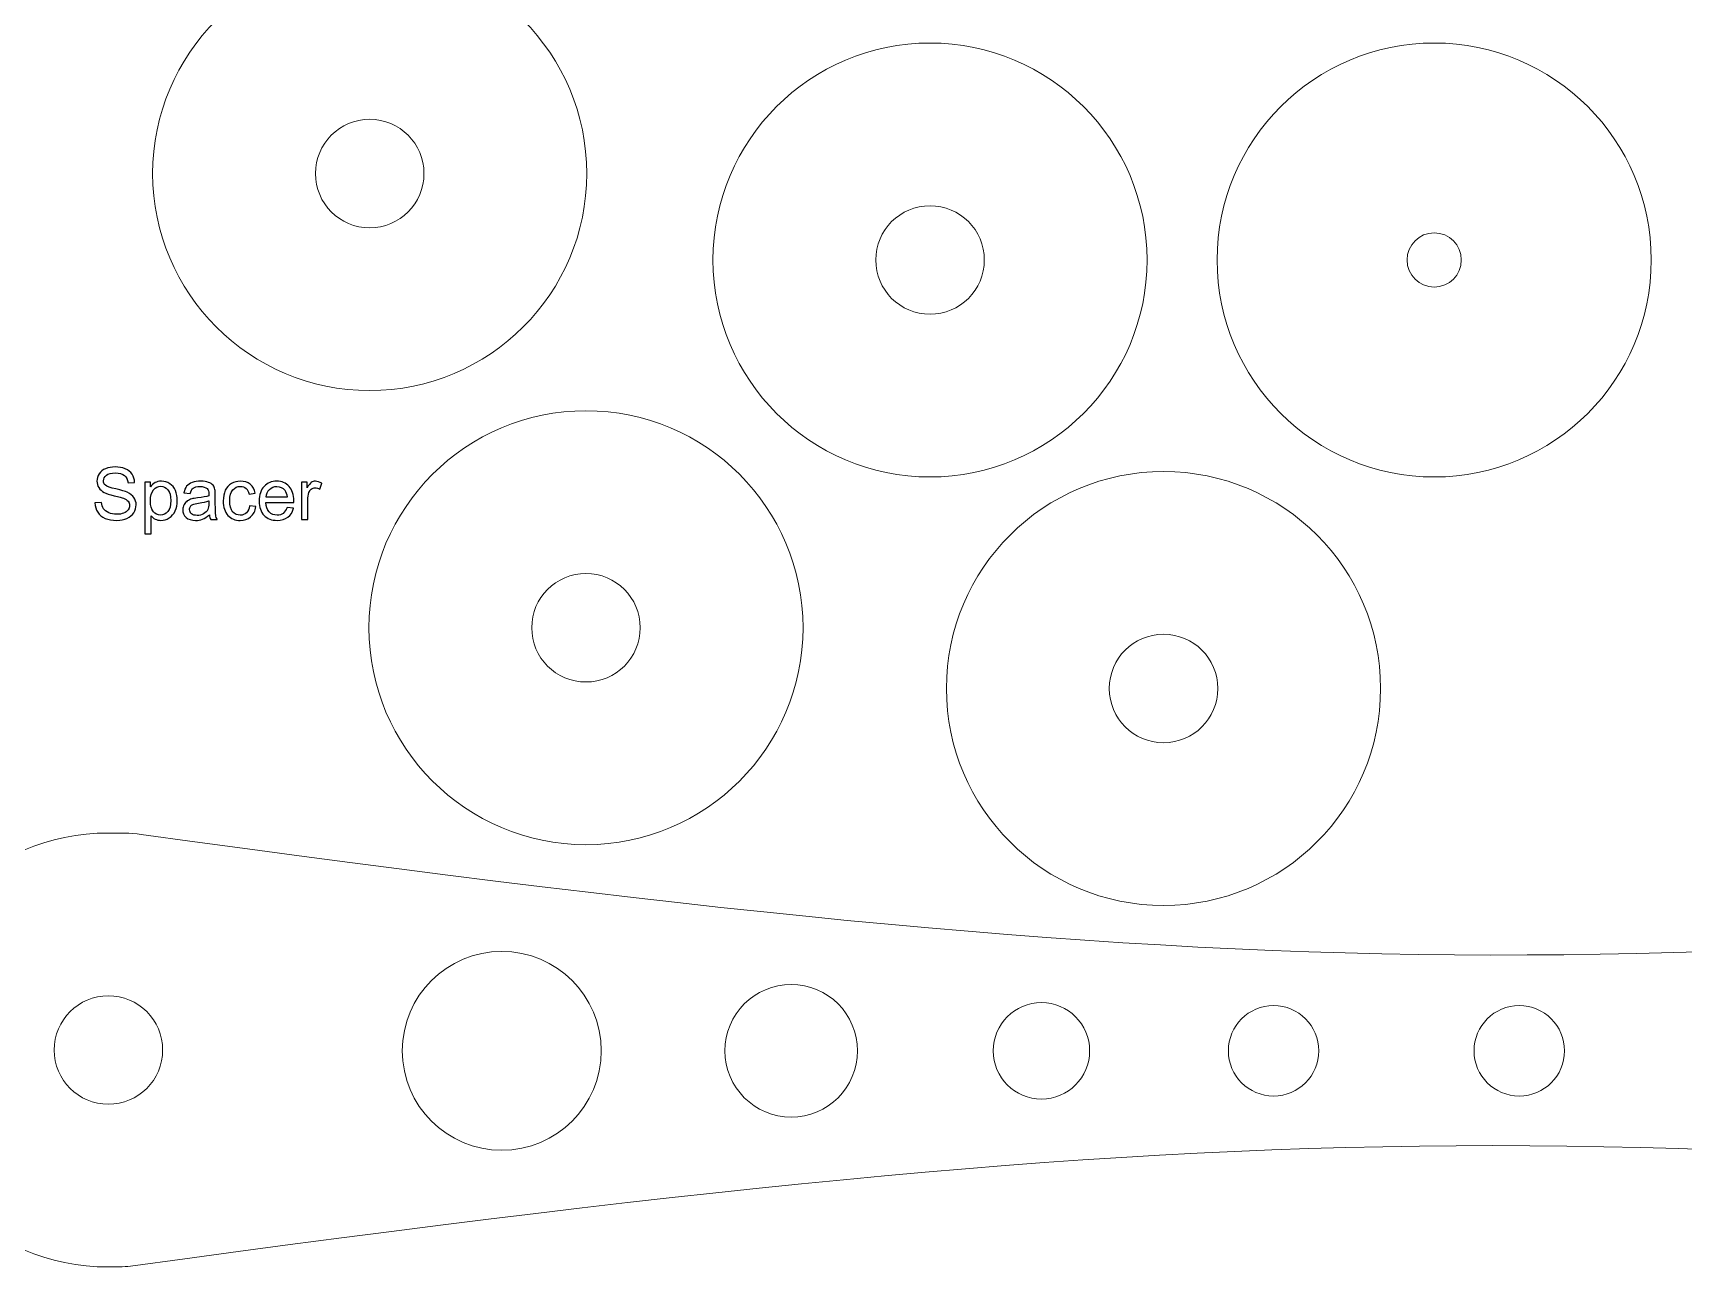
# Model space of a CAD drawing. Header units: millimetres. Extents: x -819 to 558, y -342 to 336.
# Drawn here: x -313 to -119.8, y 78.1 to 222.6 of the extents above; entities that cross this region are included whole.
import ezdxf

# ---------------------------------------------------------------- set-up
doc = ezdxf.new("R2010")
doc.units = ezdxf.units.MM
doc.header["$MEASUREMENT"] = 0
doc.layers.add('#Layer 1', color=7, linetype='Continuous')

msp = doc.modelspace()

# ---------------------------------------------------------------- linework, layer by layer
at = {"layer": '#Layer 1', "color": 7, "lineweight": 9}
for points in [[(-248.1885, 206.1166), (-248.1885, 192.0892), (-259.5611, 180.7167), (-273.5888, 180.7167), (-273.5888, 180.7167), (-287.6169, 180.7167), (-298.9885, 192.0892), (-298.9888, 206.1166), (-298.9888, 206.1166), (-298.9885, 220.1454), (-287.6172, 231.5173), (-273.5888, 231.517), (-273.5888, 231.517), (-259.5607, 231.517), (-248.1885, 220.1451), (-248.1885, 206.1166)], [(-182.6197, 195.9962), (-182.6197, 181.9688), (-193.9923, 170.5962), (-208.02, 170.5962), (-208.02, 170.5962), (-222.0481, 170.5962), (-233.4197, 181.9688), (-233.42, 195.9962), (-233.42, 195.9962), (-233.4197, 210.0249), (-222.0484, 221.3968), (-208.02, 221.3965), (-208.02, 221.3965), (-193.9919, 221.3965), (-182.6197, 210.0246), (-182.6197, 195.9962)], [(-123.6207, 195.9962), (-123.6207, 181.9688), (-134.9933, 170.5962), (-149.021, 170.5962), (-149.021, 170.5962), (-163.0491, 170.5962), (-174.4207, 181.9688), (-174.421, 195.9962), (-174.421, 195.9962), (-174.4207, 210.0249), (-163.0495, 221.3968), (-149.021, 221.3965), (-149.021, 221.3965), (-134.9929, 221.3965), (-123.6207, 210.0246), (-123.6207, 195.9962)], [(-267.2388, 206.1166), (-267.2388, 202.6095), (-270.0817, 199.767), (-273.5888, 199.767), (-273.5888, 199.767), (-277.0959, 199.767), (-279.9385, 202.6095), (-279.9385, 206.1166), (-279.9385, 206.1166), (-279.9388, 209.6237), (-277.0959, 212.467), (-273.5888, 212.467), (-273.5888, 212.467), (-270.0821, 212.4666), (-267.2388, 209.6237), (-267.2388, 206.1166)], [(-201.67, 195.9962), (-201.67, 192.4891), (-204.5129, 189.6465), (-208.02, 189.6465), (-208.02, 189.6465), (-211.5271, 189.6465), (-214.3697, 192.4891), (-214.3697, 195.9962), (-214.3697, 195.9962), (-214.37, 199.5033), (-211.5271, 202.3465), (-208.02, 202.3465), (-208.02, 202.3465), (-204.5132, 202.3462), (-201.67, 199.5033), (-201.67, 195.9962)], [(-145.846, 195.9963), (-145.846, 194.2428), (-147.2675, 192.8215), (-149.021, 192.8215), (-149.021, 192.8215), (-150.7746, 192.8215), (-152.196, 194.2428), (-152.196, 195.9963), (-152.196, 195.9963), (-152.196, 197.7499), (-150.7746, 199.1715), (-149.021, 199.1715), (-149.021, 199.1715), (-147.2675, 199.1713), (-145.846, 197.7499), (-145.846, 195.9963)], [(-222.8785, 152.9509), (-222.8785, 138.9235), (-234.2511, 127.5509), (-248.2788, 127.5509), (-248.2788, 127.5509), (-262.3069, 127.5509), (-273.6785, 138.9235), (-273.6788, 152.9509), (-273.6788, 152.9509), (-273.6785, 166.9796), (-262.3073, 178.3515), (-248.2788, 178.3512), (-248.2788, 178.3512), (-234.2508, 178.3512), (-222.8785, 166.9793), (-222.8785, 152.9509)], [(-155.2955, 145.8364), (-155.2955, 131.8094), (-166.6681, 120.4365), (-180.6958, 120.4365), (-180.6958, 120.4365), (-194.7239, 120.4365), (-206.0955, 131.8094), (-206.0958, 145.8364), (-206.0958, 145.8364), (-206.0955, 159.8653), (-194.7242, 171.2372), (-180.6958, 171.2369), (-180.6958, 171.2369), (-166.6677, 171.2369), (-155.2955, 159.865), (-155.2955, 145.8364)], [(-241.9288, 152.9509), (-241.9288, 149.4438), (-244.7717, 146.6012), (-248.2788, 146.6012), (-248.2788, 146.6012), (-251.786, 146.6012), (-254.6285, 149.4438), (-254.6285, 152.9509), (-254.6285, 152.9509), (-254.6288, 156.458), (-251.786, 159.3012), (-248.2788, 159.3012), (-248.2788, 159.3012), (-244.7721, 159.3009), (-241.9288, 156.458), (-241.9288, 152.9509)], [(-174.3458, 145.8364), (-174.3458, 142.3294), (-177.1887, 139.4871), (-180.6958, 139.4871), (-180.6958, 139.4871), (-184.2029, 139.4871), (-187.0455, 142.3294), (-187.0455, 145.8364), (-187.0455, 145.8364), (-187.0458, 149.3436), (-184.2029, 152.1869), (-180.6958, 152.1869), (-180.6958, 152.1869), (-177.1891, 152.1865), (-174.3458, 149.3436), (-174.3458, 145.8364)], [(-297.8178, 103.5187), (-297.8178, 100.0116), (-300.6611, 97.1687), (-304.1678, 97.1687), (-304.1678, 97.1687), (-307.6749, 97.1687), (-310.5178, 100.0116), (-310.5178, 103.5187), (-310.5178, 103.5187), (-310.5178, 107.0258), (-307.6749, 109.8687), (-304.1678, 109.8687), (-304.1678, 109.8687), (-300.6611, 109.8687), (-297.8178, 107.0258), (-297.8178, 103.5187)]]:
    msp.add_open_spline(points, degree=3, knots=[0, 0, 0, 0, 0.25, 0.25, 0.25, 0.25, 0.5, 0.5, 0.5, 0.5, 0.75, 0.75, 0.75, 0.75, 1, 1, 1, 1], dxfattribs=at)
at = {"layer": '#Layer 1', "color": 250}
for points, knots in [([(-305.744, 167.5579), (-305.744, 167.5579), (-304.9877, 167.6242), (-304.9877, 167.6242), (-304.9877, 167.6242), (-304.9524, 167.3209), (-304.8691, 167.0725), (-304.7379, 166.8778), (-304.7379, 166.8778), (-304.6067, 166.683), (-304.4035, 166.5264), (-304.1283, 166.4065), (-304.1283, 166.4065), (-303.8531, 166.2865), (-303.5427, 166.2273), (-303.1984, 166.2273), (-303.1984, 166.2273), (-302.8922, 166.2273), (-302.6226, 166.2724), (-302.3884, 166.3627), (-302.3884, 166.3627), (-302.1542, 166.4544), (-301.9792, 166.5786), (-301.8649, 166.7367), (-301.8649, 166.7367), (-301.7506, 166.8961), (-301.6927, 167.0683), (-301.6927, 167.2559), (-301.6927, 167.2559), (-301.6927, 167.4464), (-301.7478, 167.6115), (-301.8592, 167.7541), (-301.8592, 167.7541), (-301.9693, 167.8966), (-302.1513, 168.0151), (-302.4039, 168.1111), (-302.4039, 168.1111), (-302.5676, 168.1746), (-302.926, 168.2733), (-303.4834, 168.4074), (-303.4834, 168.4074), (-304.0394, 168.5415), (-304.4303, 168.667), (-304.6532, 168.7856), (-304.6532, 168.7856), (-304.9425, 168.9366), (-305.1584, 169.1257), (-305.3009, 169.35), (-305.3009, 169.35), (-305.442, 169.5744), (-305.5126, 169.8256), (-305.5126, 170.105), (-305.5126, 170.105), (-305.5126, 170.4098), (-305.4265, 170.6962), (-305.2529, 170.9615), (-305.2529, 170.9615), (-305.0794, 171.2282), (-304.8254, 171.43), (-304.4924, 171.5683), (-304.4924, 171.5683), (-304.1579, 171.7051), (-303.7882, 171.7743), (-303.3804, 171.7743), (-303.3804, 171.7743), (-302.9303, 171.7743), (-302.5352, 171.7023), (-302.1909, 171.557), (-302.1909, 171.557), (-301.848, 171.413), (-301.5841, 171.2), (-301.3992, 170.9192), (-301.3992, 170.9192), (-301.2158, 170.6383), (-301.1156, 170.3194), (-301.1015, 169.9638), (-301.1015, 169.9638), (-301.1015, 169.9638), (-301.8705, 169.906), (-301.8705, 169.906), (-301.8705, 169.906), (-301.9129, 170.2884), (-302.0526, 170.5791), (-302.291, 170.7738), (-302.291, 170.7738), (-302.5295, 170.97), (-302.8809, 171.0673), (-303.3465, 171.0673), (-303.3465, 171.0673), (-303.832, 171.0673), (-304.1847, 170.9784), (-304.4077, 170.8006), (-304.4077, 170.8006), (-304.6292, 170.6228), (-304.7407, 170.4083), (-304.7407, 170.1586), (-304.7407, 170.1586), (-304.7407, 169.9399), (-304.6617, 169.7606), (-304.5051, 169.6209), (-304.5051, 169.6209), (-304.3498, 169.4798), (-303.9477, 169.3359), (-303.2957, 169.1891), (-303.2957, 169.1891), (-302.6438, 169.041), (-302.1965, 168.9126), (-301.9538, 168.8025), (-301.9538, 168.8025), (-301.601, 168.6388), (-301.34, 168.4328), (-301.172, 168.1844), (-301.172, 168.1844), (-301.0041, 167.9347), (-300.9209, 167.6468), (-300.9209, 167.3223), (-300.9209, 167.3223), (-300.9209, 166.9991), (-301.0126, 166.6957), (-301.1974, 166.4107), (-301.1974, 166.4107), (-301.3823, 166.1257), (-301.6476, 165.9041), (-301.9933, 165.7447), (-301.9933, 165.7447), (-302.339, 165.5866), (-302.7285, 165.5076), (-303.1603, 165.5076), (-303.1603, 165.5076), (-303.7092, 165.5076), (-304.1692, 165.5866), (-304.5389, 165.7475), (-304.5389, 165.7475), (-304.91, 165.9069), (-305.2007, 166.1468), (-305.4124, 166.4685), (-305.4124, 166.4685), (-305.6226, 166.7889), (-305.7341, 167.1529), (-305.744, 167.5579)], [0, 0, 0, 0, 0.02857143, 0.02857143, 0.02857143, 0.02857143, 0.05714286, 0.05714286, 0.05714286, 0.05714286, 0.08571429, 0.08571429, 0.08571429, 0.08571429, 0.11428571, 0.11428571, 0.11428571, 0.11428571, 0.14285714, 0.14285714, 0.14285714, 0.14285714, 0.17142857, 0.17142857, 0.17142857, 0.17142857, 0.2, 0.2, 0.2, 0.2, 0.22857143, 0.22857143, 0.22857143, 0.22857143, 0.25714286, 0.25714286, 0.25714286, 0.25714286, 0.28571429, 0.28571429, 0.28571429, 0.28571429, 0.31428571, 0.31428571, 0.31428571, 0.31428571, 0.34285714, 0.34285714, 0.34285714, 0.34285714, 0.37142857, 0.37142857, 0.37142857, 0.37142857, 0.4, 0.4, 0.4, 0.4, 0.42857143, 0.42857143, 0.42857143, 0.42857143, 0.45714286, 0.45714286, 0.45714286, 0.45714286, 0.48571429, 0.48571429, 0.48571429, 0.48571429, 0.51428571, 0.51428571, 0.51428571, 0.51428571, 0.54285714, 0.54285714, 0.54285714, 0.54285714, 0.57142857, 0.57142857, 0.57142857, 0.57142857, 0.6, 0.6, 0.6, 0.6, 0.62857143, 0.62857143, 0.62857143, 0.62857143, 0.65714286, 0.65714286, 0.65714286, 0.65714286, 0.68571429, 0.68571429, 0.68571429, 0.68571429, 0.71428571, 0.71428571, 0.71428571, 0.71428571, 0.74285714, 0.74285714, 0.74285714, 0.74285714, 0.77142857, 0.77142857, 0.77142857, 0.77142857, 0.8, 0.8, 0.8, 0.8, 0.82857143, 0.82857143, 0.82857143, 0.82857143, 0.85714286, 0.85714286, 0.85714286, 0.85714286, 0.88571429, 0.88571429, 0.88571429, 0.88571429, 0.91428571, 0.91428571, 0.91428571, 0.91428571, 0.94285714, 0.94285714, 0.94285714, 0.94285714, 0.97142857, 0.97142857, 0.97142857, 0.97142857, 1, 1, 1, 1]), ([(-299.919, 163.9286), (-299.919, 163.9286), (-299.919, 170.0005), (-299.919, 170.0005), (-299.919, 170.0005), (-299.919, 170.0005), (-299.2417, 170.0005), (-299.2417, 170.0005), (-299.2417, 170.0005), (-299.2417, 170.0005), (-299.2417, 169.4304), (-299.2417, 169.4304), (-299.2417, 169.4304), (-299.0822, 169.6534), (-298.9016, 169.8213), (-298.6998, 169.9328), (-298.6998, 169.9328), (-298.4994, 170.0443), (-298.2553, 170.1007), (-297.9689, 170.1007), (-297.9689, 170.1007), (-297.5935, 170.1007), (-297.2633, 170.0034), (-296.9769, 169.8114), (-296.9769, 169.8114), (-296.689, 169.6181), (-296.4731, 169.3458), (-296.3278, 168.9944), (-296.3278, 168.9944), (-296.181, 168.6431), (-296.1076, 168.2578), (-296.1076, 167.8387), (-296.1076, 167.8387), (-296.1076, 167.39), (-296.1881, 166.985), (-296.3503, 166.6252), (-296.3503, 166.6252), (-296.5112, 166.2654), (-296.7454, 165.9902), (-297.0531, 165.7983), (-297.0531, 165.7983), (-297.3607, 165.6078), (-297.6838, 165.5118), (-298.0225, 165.5118), (-298.0225, 165.5118), (-298.2708, 165.5118), (-298.4924, 165.564), (-298.6899, 165.6685), (-298.6899, 165.6685), (-298.8875, 165.7729), (-299.0484, 165.9055), (-299.1754, 166.065), (-299.1754, 166.065), (-299.1754, 166.065), (-299.1754, 163.9286), (-299.1754, 163.9286), (-299.1754, 163.9286), (-299.1754, 163.9286), (-299.919, 163.9286), (-299.919, 163.9286)], [0, 0, 0, 0, 0.06666667, 0.06666667, 0.06666667, 0.06666667, 0.13333333, 0.13333333, 0.13333333, 0.13333333, 0.2, 0.2, 0.2, 0.2, 0.26666667, 0.26666667, 0.26666667, 0.26666667, 0.33333333, 0.33333333, 0.33333333, 0.33333333, 0.4, 0.4, 0.4, 0.4, 0.46666667, 0.46666667, 0.46666667, 0.46666667, 0.53333333, 0.53333333, 0.53333333, 0.53333333, 0.6, 0.6, 0.6, 0.6, 0.66666667, 0.66666667, 0.66666667, 0.66666667, 0.73333333, 0.73333333, 0.73333333, 0.73333333, 0.8, 0.8, 0.8, 0.8, 0.86666667, 0.86666667, 0.86666667, 0.86666667, 0.93333333, 0.93333333, 0.93333333, 0.93333333, 1, 1, 1, 1]), ([(-292.3457, 166.1525), (-292.6222, 165.9182), (-292.8875, 165.7531), (-293.1415, 165.6558), (-293.1415, 165.6558), (-293.3969, 165.5598), (-293.6707, 165.5118), (-293.9628, 165.5118), (-293.9628, 165.5118), (-294.4454, 165.5118), (-294.8151, 165.6289), (-295.0747, 165.8646), (-295.0747, 165.8646), (-295.333, 166.1003), (-295.4628, 166.4022), (-295.4628, 166.7677), (-295.4628, 166.7677), (-295.4628, 166.9836), (-295.4148, 167.1797), (-295.316, 167.3575), (-295.316, 167.3575), (-295.2187, 167.5353), (-295.0903, 167.6779), (-294.9322, 167.7851), (-294.9322, 167.7851), (-294.7728, 167.8923), (-294.595, 167.9742), (-294.396, 168.0292), (-294.396, 168.0292), (-294.2507, 168.0673), (-294.0305, 168.1054), (-293.7356, 168.1407), (-293.7356, 168.1407), (-293.1345, 168.2127), (-292.6914, 168.2973), (-292.4078, 168.3975), (-292.4078, 168.3975), (-292.4049, 168.4991), (-292.4035, 168.564), (-292.4035, 168.5908), (-292.4035, 168.5908), (-292.4035, 168.8942), (-292.4741, 169.1087), (-292.6152, 169.2315), (-292.6152, 169.2315), (-292.8043, 169.4008), (-293.0879, 169.4841), (-293.4619, 169.4841), (-293.4619, 169.4841), (-293.8118, 169.4841), (-294.07, 169.4234), (-294.238, 169.3006), (-294.238, 169.3006), (-294.4045, 169.1779), (-294.5272, 168.9606), (-294.6077, 168.6487), (-294.6077, 168.6487), (-294.6077, 168.6487), (-295.3344, 168.7489), (-295.3344, 168.7489), (-295.3344, 168.7489), (-295.2681, 169.0593), (-295.1594, 169.3119), (-295.0084, 169.5024), (-295.0084, 169.5024), (-294.8574, 169.6943), (-294.6373, 169.8425), (-294.3508, 169.9455), (-294.3508, 169.9455), (-294.0644, 170.0485), (-293.7328, 170.1007), (-293.3546, 170.1007), (-293.3546, 170.1007), (-292.9793, 170.1007), (-292.6759, 170.0556), (-292.4416, 169.9681), (-292.4416, 169.9681), (-292.2074, 169.8792), (-292.0352, 169.7691), (-291.9238, 169.6351), (-291.9238, 169.6351), (-291.8137, 169.501), (-291.7375, 169.3331), (-291.6923, 169.1285), (-291.6923, 169.1285), (-291.6683, 169.0015), (-291.6556, 168.7729), (-291.6556, 168.4427), (-291.6556, 168.4427), (-291.6556, 168.4427), (-291.6556, 167.4507), (-291.6556, 167.4507), (-291.6556, 167.4507), (-291.6556, 166.7578), (-291.6401, 166.3204), (-291.6077, 166.1384), (-291.6077, 166.1384), (-291.5766, 165.9549), (-291.5131, 165.7785), (-291.42, 165.6106), (-291.42, 165.6106), (-291.42, 165.6106), (-292.1975, 165.6106), (-292.1975, 165.6106), (-292.1975, 165.6106), (-292.2737, 165.7644), (-292.3245, 165.945), (-292.3457, 166.1525)], [0, 0, 0, 0, 0.03703704, 0.03703704, 0.03703704, 0.03703704, 0.07407407, 0.07407407, 0.07407407, 0.07407407, 0.11111111, 0.11111111, 0.11111111, 0.11111111, 0.14814815, 0.14814815, 0.14814815, 0.14814815, 0.18518519, 0.18518519, 0.18518519, 0.18518519, 0.22222222, 0.22222222, 0.22222222, 0.22222222, 0.25925926, 0.25925926, 0.25925926, 0.25925926, 0.2962963, 0.2962963, 0.2962963, 0.2962963, 0.33333333, 0.33333333, 0.33333333, 0.33333333, 0.37037037, 0.37037037, 0.37037037, 0.37037037, 0.40740741, 0.40740741, 0.40740741, 0.40740741, 0.44444444, 0.44444444, 0.44444444, 0.44444444, 0.48148148, 0.48148148, 0.48148148, 0.48148148, 0.51851852, 0.51851852, 0.51851852, 0.51851852, 0.55555556, 0.55555556, 0.55555556, 0.55555556, 0.59259259, 0.59259259, 0.59259259, 0.59259259, 0.62962963, 0.62962963, 0.62962963, 0.62962963, 0.66666667, 0.66666667, 0.66666667, 0.66666667, 0.7037037, 0.7037037, 0.7037037, 0.7037037, 0.74074074, 0.74074074, 0.74074074, 0.74074074, 0.77777778, 0.77777778, 0.77777778, 0.77777778, 0.81481481, 0.81481481, 0.81481481, 0.81481481, 0.85185185, 0.85185185, 0.85185185, 0.85185185, 0.88888889, 0.88888889, 0.88888889, 0.88888889, 0.92592593, 0.92592593, 0.92592593, 0.92592593, 0.96296296, 0.96296296, 0.96296296, 0.96296296, 1, 1, 1, 1]), ([(-287.6369, 167.2193), (-287.6369, 167.2193), (-286.9059, 167.1233), (-286.9059, 167.1233), (-286.9059, 167.1233), (-286.9849, 166.6195), (-287.1896, 166.2244), (-287.5197, 165.9394), (-287.5197, 165.9394), (-287.8485, 165.6543), (-288.2535, 165.5118), (-288.7333, 165.5118), (-288.7333, 165.5118), (-289.333, 165.5118), (-289.817, 165.708), (-290.1811, 166.1003), (-290.1811, 166.1003), (-290.5466, 166.4925), (-290.73, 167.0556), (-290.73, 167.7893), (-290.73, 167.7893), (-290.73, 168.2635), (-290.651, 168.6783), (-290.4943, 169.0339), (-290.4943, 169.0339), (-290.3363, 169.3895), (-290.0978, 169.6562), (-289.7761, 169.834), (-289.7761, 169.834), (-289.4558, 170.0118), (-289.1058, 170.1007), (-288.7291, 170.1007), (-288.7291, 170.1007), (-288.2521, 170.1007), (-287.8612, 169.9794), (-287.5593, 169.7381), (-287.5593, 169.7381), (-287.2559, 169.4968), (-287.0611, 169.1553), (-286.9751, 168.7108), (-286.9751, 168.7108), (-286.9751, 168.7108), (-287.699, 168.5993), (-287.699, 168.5993), (-287.699, 168.5993), (-287.7681, 168.8942), (-287.8895, 169.1158), (-288.0644, 169.2653), (-288.0644, 169.2653), (-288.2394, 169.4135), (-288.4511, 169.4883), (-288.6994, 169.4883), (-288.6994, 169.4883), (-289.0748, 169.4883), (-289.3796, 169.3542), (-289.6138, 169.0847), (-289.6138, 169.0847), (-289.8481, 168.8166), (-289.9652, 168.3919), (-289.9652, 167.8105), (-289.9652, 167.8105), (-289.9652, 167.2207), (-289.8523, 166.7917), (-289.6251, 166.5236), (-289.6251, 166.5236), (-289.3993, 166.2569), (-289.1044, 166.1228), (-288.7404, 166.1228), (-288.7404, 166.1228), (-288.4483, 166.1228), (-288.2055, 166.2131), (-288.0094, 166.3923), (-288.0094, 166.3923), (-287.8133, 166.5716), (-287.6891, 166.8467), (-287.6369, 167.2193)], [0, 0, 0, 0, 0.05263158, 0.05263158, 0.05263158, 0.05263158, 0.10526316, 0.10526316, 0.10526316, 0.10526316, 0.15789474, 0.15789474, 0.15789474, 0.15789474, 0.21052632, 0.21052632, 0.21052632, 0.21052632, 0.26315789, 0.26315789, 0.26315789, 0.26315789, 0.31578947, 0.31578947, 0.31578947, 0.31578947, 0.36842105, 0.36842105, 0.36842105, 0.36842105, 0.42105263, 0.42105263, 0.42105263, 0.42105263, 0.47368421, 0.47368421, 0.47368421, 0.47368421, 0.52631579, 0.52631579, 0.52631579, 0.52631579, 0.57894737, 0.57894737, 0.57894737, 0.57894737, 0.63157895, 0.63157895, 0.63157895, 0.63157895, 0.68421053, 0.68421053, 0.68421053, 0.68421053, 0.73684211, 0.73684211, 0.73684211, 0.73684211, 0.78947368, 0.78947368, 0.78947368, 0.78947368, 0.84210526, 0.84210526, 0.84210526, 0.84210526, 0.89473684, 0.89473684, 0.89473684, 0.89473684, 0.94736842, 0.94736842, 0.94736842, 0.94736842, 1, 1, 1, 1]), ([(-283.2639, 167.0245), (-283.2639, 167.0245), (-282.4948, 166.93), (-282.4948, 166.93), (-282.4948, 166.93), (-282.6162, 166.4798), (-282.8405, 166.1313), (-283.1679, 165.8829), (-283.1679, 165.8829), (-283.4967, 165.636), (-283.9158, 165.5118), (-284.4252, 165.5118), (-284.4252, 165.5118), (-285.0673, 165.5118), (-285.5767, 165.7094), (-285.952, 166.1045), (-285.952, 166.1045), (-286.3288, 166.4996), (-286.5165, 167.0542), (-286.5165, 167.7682), (-286.5165, 167.7682), (-286.5165, 168.5076), (-286.326, 169.0805), (-285.9464, 169.4883), (-285.9464, 169.4883), (-285.5654, 169.8961), (-285.0729, 170.1007), (-284.4661, 170.1007), (-284.4661, 170.1007), (-283.8791, 170.1007), (-283.3993, 169.9003), (-283.0282, 169.501), (-283.0282, 169.501), (-282.6557, 169.1017), (-282.4694, 168.5386), (-282.4694, 167.8147), (-282.4694, 167.8147), (-282.4694, 167.7696), (-282.4708, 167.7033), (-282.4737, 167.6158), (-282.4737, 167.6158), (-282.4737, 167.6158), (-285.7474, 167.6158), (-285.7474, 167.6158), (-285.7474, 167.6158), (-285.7206, 167.1332), (-285.5837, 166.7635), (-285.3382, 166.5081), (-285.3382, 166.5081), (-285.0927, 166.2512), (-284.7879, 166.1228), (-284.421, 166.1228), (-284.421, 166.1228), (-284.1486, 166.1228), (-283.9158, 166.1948), (-283.7225, 166.3387), (-283.7225, 166.3387), (-283.5292, 166.4812), (-283.3768, 166.7098), (-283.2639, 167.0245)], [0, 0, 0, 0, 0.06666667, 0.06666667, 0.06666667, 0.06666667, 0.13333333, 0.13333333, 0.13333333, 0.13333333, 0.2, 0.2, 0.2, 0.2, 0.26666667, 0.26666667, 0.26666667, 0.26666667, 0.33333333, 0.33333333, 0.33333333, 0.33333333, 0.4, 0.4, 0.4, 0.4, 0.46666667, 0.46666667, 0.46666667, 0.46666667, 0.53333333, 0.53333333, 0.53333333, 0.53333333, 0.6, 0.6, 0.6, 0.6, 0.66666667, 0.66666667, 0.66666667, 0.66666667, 0.73333333, 0.73333333, 0.73333333, 0.73333333, 0.8, 0.8, 0.8, 0.8, 0.86666667, 0.86666667, 0.86666667, 0.86666667, 0.93333333, 0.93333333, 0.93333333, 0.93333333, 1, 1, 1, 1]), ([(-281.5678, 165.6106), (-281.5678, 165.6106), (-281.5678, 170.0005), (-281.5678, 170.0005), (-281.5678, 170.0005), (-281.5678, 170.0005), (-280.8989, 170.0005), (-280.8989, 170.0005), (-280.8989, 170.0005), (-280.8989, 170.0005), (-280.8989, 169.3359), (-280.8989, 169.3359), (-280.8989, 169.3359), (-280.7282, 169.6463), (-280.5701, 169.8524), (-280.4248, 169.9511), (-280.4248, 169.9511), (-280.2808, 170.0499), (-280.1214, 170.1007), (-279.9478, 170.1007), (-279.9478, 170.1007), (-279.6967, 170.1007), (-279.4427, 170.0203), (-279.183, 169.8608), (-279.183, 169.8608), (-279.183, 169.8608), (-279.4398, 169.1694), (-279.4398, 169.1694), (-279.4398, 169.1694), (-279.6205, 169.278), (-279.8025, 169.3317), (-279.9845, 169.3317), (-279.9845, 169.3317), (-280.1482, 169.3317), (-280.2935, 169.2823), (-280.4234, 169.1849), (-280.4234, 169.1849), (-280.5532, 169.0861), (-280.6449, 168.9507), (-280.6999, 168.7771), (-280.6999, 168.7771), (-280.7832, 168.5132), (-280.8241, 168.224), (-280.8241, 167.9093), (-280.8241, 167.9093), (-280.8241, 167.9093), (-280.8241, 165.6106), (-280.8241, 165.6106), (-280.8241, 165.6106), (-280.8241, 165.6106), (-281.5678, 165.6106), (-281.5678, 165.6106)], [0, 0, 0, 0, 0.07692308, 0.07692308, 0.07692308, 0.07692308, 0.15384615, 0.15384615, 0.15384615, 0.15384615, 0.23076923, 0.23076923, 0.23076923, 0.23076923, 0.30769231, 0.30769231, 0.30769231, 0.30769231, 0.38461538, 0.38461538, 0.38461538, 0.38461538, 0.46153846, 0.46153846, 0.46153846, 0.46153846, 0.53846154, 0.53846154, 0.53846154, 0.53846154, 0.61538462, 0.61538462, 0.61538462, 0.61538462, 0.69230769, 0.69230769, 0.69230769, 0.69230769, 0.76923077, 0.76923077, 0.76923077, 0.76923077, 0.84615385, 0.84615385, 0.84615385, 0.84615385, 0.92307692, 0.92307692, 0.92307692, 0.92307692, 1, 1, 1, 1]), ([(-299.2459, 167.7809), (-299.2459, 167.2164), (-299.1316, 166.7987), (-298.903, 166.5278), (-298.903, 166.5278), (-298.6744, 166.2583), (-298.3964, 166.1228), (-298.0719, 166.1228), (-298.0719, 166.1228), (-297.7417, 166.1228), (-297.458, 166.2625), (-297.2224, 166.5433), (-297.2224, 166.5433), (-296.9867, 166.8227), (-296.8682, 167.2559), (-296.8682, 167.843), (-296.8682, 167.843), (-296.8682, 168.4032), (-296.9839, 168.8209), (-297.2139, 169.1003), (-297.2139, 169.1003), (-297.4439, 169.3782), (-297.7191, 169.5179), (-298.038, 169.5179), (-298.038, 169.5179), (-298.3555, 169.5179), (-298.6363, 169.3698), (-298.8804, 169.0734), (-298.8804, 169.0734), (-299.1246, 168.7771), (-299.2459, 168.3453), (-299.2459, 167.7809)], [0, 0, 0, 0, 0.125, 0.125, 0.125, 0.125, 0.25, 0.25, 0.25, 0.25, 0.375, 0.375, 0.375, 0.375, 0.5, 0.5, 0.5, 0.5, 0.625, 0.625, 0.625, 0.625, 0.75, 0.75, 0.75, 0.75, 0.875, 0.875, 0.875, 0.875, 1, 1, 1, 1]), ([(-285.7065, 168.2282), (-285.7065, 168.2282), (-283.2554, 168.2282), (-283.2554, 168.2282), (-283.2554, 168.2282), (-283.2879, 168.5965), (-283.3824, 168.8745), (-283.5362, 169.0579), (-283.5362, 169.0579), (-283.7733, 169.3444), (-284.0809, 169.4883), (-284.4577, 169.4883), (-284.4577, 169.4883), (-284.7991, 169.4883), (-285.087, 169.374), (-285.3198, 169.1454), (-285.3198, 169.1454), (-285.5527, 168.9168), (-285.6811, 168.6106), (-285.7065, 168.2282)], [0, 0, 0, 0, 0.2, 0.2, 0.2, 0.2, 0.4, 0.4, 0.4, 0.4, 0.6, 0.6, 0.6, 0.6, 0.8, 0.8, 0.8, 0.8, 1, 1, 1, 1]), ([(-292.4078, 167.8147), (-292.6787, 167.7033), (-293.0837, 167.6101), (-293.6227, 167.5325), (-293.6227, 167.5325), (-293.9289, 167.4888), (-294.1462, 167.4394), (-294.2718, 167.3844), (-294.2718, 167.3844), (-294.3988, 167.3293), (-294.4976, 167.2489), (-294.5653, 167.1416), (-294.5653, 167.1416), (-294.6345, 167.0358), (-294.6698, 166.9187), (-294.6698, 166.7889), (-294.6698, 166.7889), (-294.6698, 166.5899), (-294.5936, 166.4248), (-294.444, 166.2922), (-294.444, 166.2922), (-294.2944, 166.1609), (-294.0743, 166.0946), (-293.785, 166.0946), (-293.785, 166.0946), (-293.4985, 166.0946), (-293.2431, 166.1567), (-293.0202, 166.2823), (-293.0202, 166.2823), (-292.7972, 166.4079), (-292.6321, 166.58), (-292.5277, 166.7973), (-292.5277, 166.7973), (-292.4473, 166.9653), (-292.4078, 167.2136), (-292.4078, 167.541), (-292.4078, 167.541), (-292.4078, 167.541), (-292.4078, 167.8147), (-292.4078, 167.8147)], [0, 0, 0, 0, 0.1, 0.1, 0.1, 0.1, 0.2, 0.2, 0.2, 0.2, 0.3, 0.3, 0.3, 0.3, 0.4, 0.4, 0.4, 0.4, 0.5, 0.5, 0.5, 0.5, 0.6, 0.6, 0.6, 0.6, 0.7, 0.7, 0.7, 0.7, 0.8, 0.8, 0.8, 0.8, 0.9, 0.9, 0.9, 0.9, 1, 1, 1, 1])]:
    msp.add_open_spline(points, degree=3, knots=knots, dxfattribs=at)
at = {"layer": '#Layer 1', "color": 22, "lineweight": 9}
for points, knots in [([(-305.744, 167.5579), (-305.744, 167.5579), (-304.9877, 167.6242), (-304.9877, 167.6242), (-304.9877, 167.6242), (-304.9524, 167.3209), (-304.8691, 167.0725), (-304.7379, 166.8778), (-304.7379, 166.8778), (-304.6067, 166.683), (-304.4035, 166.5264), (-304.1283, 166.4065), (-304.1283, 166.4065), (-303.8531, 166.2865), (-303.5427, 166.2273), (-303.1984, 166.2273), (-303.1984, 166.2273), (-302.8922, 166.2273), (-302.6226, 166.2724), (-302.3884, 166.3627), (-302.3884, 166.3627), (-302.1542, 166.4544), (-301.9792, 166.5786), (-301.8649, 166.7367), (-301.8649, 166.7367), (-301.7506, 166.8961), (-301.6927, 167.0683), (-301.6927, 167.2559), (-301.6927, 167.2559), (-301.6927, 167.4464), (-301.7478, 167.6115), (-301.8592, 167.7541), (-301.8592, 167.7541), (-301.9693, 167.8966), (-302.1513, 168.0151), (-302.4039, 168.1111), (-302.4039, 168.1111), (-302.5676, 168.1746), (-302.926, 168.2733), (-303.4834, 168.4074), (-303.4834, 168.4074), (-304.0394, 168.5415), (-304.4303, 168.667), (-304.6532, 168.7856), (-304.6532, 168.7856), (-304.9425, 168.9366), (-305.1584, 169.1257), (-305.3009, 169.35), (-305.3009, 169.35), (-305.442, 169.5744), (-305.5126, 169.8256), (-305.5126, 170.105), (-305.5126, 170.105), (-305.5126, 170.4098), (-305.4265, 170.6962), (-305.2529, 170.9615), (-305.2529, 170.9615), (-305.0794, 171.2282), (-304.8254, 171.43), (-304.4924, 171.5683), (-304.4924, 171.5683), (-304.1579, 171.7051), (-303.7882, 171.7743), (-303.3804, 171.7743), (-303.3804, 171.7743), (-302.9303, 171.7743), (-302.5352, 171.7023), (-302.1909, 171.557), (-302.1909, 171.557), (-301.848, 171.413), (-301.5841, 171.2), (-301.3992, 170.9192), (-301.3992, 170.9192), (-301.2158, 170.6383), (-301.1156, 170.3194), (-301.1015, 169.9638), (-301.1015, 169.9638), (-301.1015, 169.9638), (-301.8705, 169.906), (-301.8705, 169.906), (-301.8705, 169.906), (-301.9129, 170.2884), (-302.0526, 170.5791), (-302.291, 170.7738), (-302.291, 170.7738), (-302.5295, 170.97), (-302.8809, 171.0673), (-303.3465, 171.0673), (-303.3465, 171.0673), (-303.832, 171.0673), (-304.1847, 170.9784), (-304.4077, 170.8006), (-304.4077, 170.8006), (-304.6292, 170.6228), (-304.7407, 170.4083), (-304.7407, 170.1586), (-304.7407, 170.1586), (-304.7407, 169.9399), (-304.6617, 169.7606), (-304.5051, 169.6209), (-304.5051, 169.6209), (-304.3498, 169.4798), (-303.9477, 169.3359), (-303.2957, 169.1891), (-303.2957, 169.1891), (-302.6438, 169.041), (-302.1965, 168.9126), (-301.9538, 168.8025), (-301.9538, 168.8025), (-301.601, 168.6388), (-301.34, 168.4328), (-301.172, 168.1844), (-301.172, 168.1844), (-301.0041, 167.9347), (-300.9209, 167.6468), (-300.9209, 167.3223), (-300.9209, 167.3223), (-300.9209, 166.9991), (-301.0126, 166.6957), (-301.1974, 166.4107), (-301.1974, 166.4107), (-301.3823, 166.1257), (-301.6476, 165.9041), (-301.9933, 165.7447), (-301.9933, 165.7447), (-302.339, 165.5866), (-302.7285, 165.5076), (-303.1603, 165.5076), (-303.1603, 165.5076), (-303.7092, 165.5076), (-304.1692, 165.5866), (-304.5389, 165.7475), (-304.5389, 165.7475), (-304.91, 165.9069), (-305.2007, 166.1468), (-305.4124, 166.4685), (-305.4124, 166.4685), (-305.6226, 166.7889), (-305.7341, 167.1529), (-305.744, 167.5579)], [0, 0, 0, 0, 0.02857143, 0.02857143, 0.02857143, 0.02857143, 0.05714286, 0.05714286, 0.05714286, 0.05714286, 0.08571429, 0.08571429, 0.08571429, 0.08571429, 0.11428571, 0.11428571, 0.11428571, 0.11428571, 0.14285714, 0.14285714, 0.14285714, 0.14285714, 0.17142857, 0.17142857, 0.17142857, 0.17142857, 0.2, 0.2, 0.2, 0.2, 0.22857143, 0.22857143, 0.22857143, 0.22857143, 0.25714286, 0.25714286, 0.25714286, 0.25714286, 0.28571429, 0.28571429, 0.28571429, 0.28571429, 0.31428571, 0.31428571, 0.31428571, 0.31428571, 0.34285714, 0.34285714, 0.34285714, 0.34285714, 0.37142857, 0.37142857, 0.37142857, 0.37142857, 0.4, 0.4, 0.4, 0.4, 0.42857143, 0.42857143, 0.42857143, 0.42857143, 0.45714286, 0.45714286, 0.45714286, 0.45714286, 0.48571429, 0.48571429, 0.48571429, 0.48571429, 0.51428571, 0.51428571, 0.51428571, 0.51428571, 0.54285714, 0.54285714, 0.54285714, 0.54285714, 0.57142857, 0.57142857, 0.57142857, 0.57142857, 0.6, 0.6, 0.6, 0.6, 0.62857143, 0.62857143, 0.62857143, 0.62857143, 0.65714286, 0.65714286, 0.65714286, 0.65714286, 0.68571429, 0.68571429, 0.68571429, 0.68571429, 0.71428571, 0.71428571, 0.71428571, 0.71428571, 0.74285714, 0.74285714, 0.74285714, 0.74285714, 0.77142857, 0.77142857, 0.77142857, 0.77142857, 0.8, 0.8, 0.8, 0.8, 0.82857143, 0.82857143, 0.82857143, 0.82857143, 0.85714286, 0.85714286, 0.85714286, 0.85714286, 0.88571429, 0.88571429, 0.88571429, 0.88571429, 0.91428571, 0.91428571, 0.91428571, 0.91428571, 0.94285714, 0.94285714, 0.94285714, 0.94285714, 0.97142857, 0.97142857, 0.97142857, 0.97142857, 1, 1, 1, 1]), ([(-299.919, 163.9286), (-299.919, 163.9286), (-299.919, 170.0005), (-299.919, 170.0005), (-299.919, 170.0005), (-299.919, 170.0005), (-299.2417, 170.0005), (-299.2417, 170.0005), (-299.2417, 170.0005), (-299.2417, 170.0005), (-299.2417, 169.4304), (-299.2417, 169.4304), (-299.2417, 169.4304), (-299.0822, 169.6534), (-298.9016, 169.8213), (-298.6998, 169.9328), (-298.6998, 169.9328), (-298.4994, 170.0443), (-298.2553, 170.1007), (-297.9689, 170.1007), (-297.9689, 170.1007), (-297.5935, 170.1007), (-297.2633, 170.0034), (-296.9769, 169.8114), (-296.9769, 169.8114), (-296.689, 169.6181), (-296.4731, 169.3458), (-296.3278, 168.9944), (-296.3278, 168.9944), (-296.181, 168.6431), (-296.1076, 168.2578), (-296.1076, 167.8387), (-296.1076, 167.8387), (-296.1076, 167.39), (-296.1881, 166.985), (-296.3503, 166.6252), (-296.3503, 166.6252), (-296.5112, 166.2654), (-296.7454, 165.9902), (-297.0531, 165.7983), (-297.0531, 165.7983), (-297.3607, 165.6078), (-297.6838, 165.5118), (-298.0225, 165.5118), (-298.0225, 165.5118), (-298.2708, 165.5118), (-298.4924, 165.564), (-298.6899, 165.6685), (-298.6899, 165.6685), (-298.8875, 165.7729), (-299.0484, 165.9055), (-299.1754, 166.065), (-299.1754, 166.065), (-299.1754, 166.065), (-299.1754, 163.9286), (-299.1754, 163.9286), (-299.1754, 163.9286), (-299.1754, 163.9286), (-299.919, 163.9286), (-299.919, 163.9286)], [0, 0, 0, 0, 0.06666667, 0.06666667, 0.06666667, 0.06666667, 0.13333333, 0.13333333, 0.13333333, 0.13333333, 0.2, 0.2, 0.2, 0.2, 0.26666667, 0.26666667, 0.26666667, 0.26666667, 0.33333333, 0.33333333, 0.33333333, 0.33333333, 0.4, 0.4, 0.4, 0.4, 0.46666667, 0.46666667, 0.46666667, 0.46666667, 0.53333333, 0.53333333, 0.53333333, 0.53333333, 0.6, 0.6, 0.6, 0.6, 0.66666667, 0.66666667, 0.66666667, 0.66666667, 0.73333333, 0.73333333, 0.73333333, 0.73333333, 0.8, 0.8, 0.8, 0.8, 0.86666667, 0.86666667, 0.86666667, 0.86666667, 0.93333333, 0.93333333, 0.93333333, 0.93333333, 1, 1, 1, 1]), ([(-292.3457, 166.1525), (-292.6222, 165.9182), (-292.8875, 165.7531), (-293.1415, 165.6558), (-293.1415, 165.6558), (-293.3969, 165.5598), (-293.6707, 165.5118), (-293.9628, 165.5118), (-293.9628, 165.5118), (-294.4454, 165.5118), (-294.8151, 165.6289), (-295.0747, 165.8646), (-295.0747, 165.8646), (-295.333, 166.1003), (-295.4628, 166.4022), (-295.4628, 166.7677), (-295.4628, 166.7677), (-295.4628, 166.9836), (-295.4148, 167.1797), (-295.316, 167.3575), (-295.316, 167.3575), (-295.2187, 167.5353), (-295.0903, 167.6779), (-294.9322, 167.7851), (-294.9322, 167.7851), (-294.7728, 167.8923), (-294.595, 167.9742), (-294.396, 168.0292), (-294.396, 168.0292), (-294.2507, 168.0673), (-294.0305, 168.1054), (-293.7356, 168.1407), (-293.7356, 168.1407), (-293.1345, 168.2127), (-292.6914, 168.2973), (-292.4078, 168.3975), (-292.4078, 168.3975), (-292.4049, 168.4991), (-292.4035, 168.564), (-292.4035, 168.5908), (-292.4035, 168.5908), (-292.4035, 168.8942), (-292.4741, 169.1087), (-292.6152, 169.2315), (-292.6152, 169.2315), (-292.8043, 169.4008), (-293.0879, 169.4841), (-293.4619, 169.4841), (-293.4619, 169.4841), (-293.8118, 169.4841), (-294.07, 169.4234), (-294.238, 169.3006), (-294.238, 169.3006), (-294.4045, 169.1779), (-294.5272, 168.9606), (-294.6077, 168.6487), (-294.6077, 168.6487), (-294.6077, 168.6487), (-295.3344, 168.7489), (-295.3344, 168.7489), (-295.3344, 168.7489), (-295.2681, 169.0593), (-295.1594, 169.3119), (-295.0084, 169.5024), (-295.0084, 169.5024), (-294.8574, 169.6943), (-294.6373, 169.8425), (-294.3508, 169.9455), (-294.3508, 169.9455), (-294.0644, 170.0485), (-293.7328, 170.1007), (-293.3546, 170.1007), (-293.3546, 170.1007), (-292.9793, 170.1007), (-292.6759, 170.0556), (-292.4416, 169.9681), (-292.4416, 169.9681), (-292.2074, 169.8792), (-292.0352, 169.7691), (-291.9238, 169.6351), (-291.9238, 169.6351), (-291.8137, 169.501), (-291.7375, 169.3331), (-291.6923, 169.1285), (-291.6923, 169.1285), (-291.6683, 169.0015), (-291.6556, 168.7729), (-291.6556, 168.4427), (-291.6556, 168.4427), (-291.6556, 168.4427), (-291.6556, 167.4507), (-291.6556, 167.4507), (-291.6556, 167.4507), (-291.6556, 166.7578), (-291.6401, 166.3204), (-291.6077, 166.1384), (-291.6077, 166.1384), (-291.5766, 165.9549), (-291.5131, 165.7785), (-291.42, 165.6106), (-291.42, 165.6106), (-291.42, 165.6106), (-292.1975, 165.6106), (-292.1975, 165.6106), (-292.1975, 165.6106), (-292.2737, 165.7644), (-292.3245, 165.945), (-292.3457, 166.1525)], [0, 0, 0, 0, 0.03703704, 0.03703704, 0.03703704, 0.03703704, 0.07407407, 0.07407407, 0.07407407, 0.07407407, 0.11111111, 0.11111111, 0.11111111, 0.11111111, 0.14814815, 0.14814815, 0.14814815, 0.14814815, 0.18518519, 0.18518519, 0.18518519, 0.18518519, 0.22222222, 0.22222222, 0.22222222, 0.22222222, 0.25925926, 0.25925926, 0.25925926, 0.25925926, 0.2962963, 0.2962963, 0.2962963, 0.2962963, 0.33333333, 0.33333333, 0.33333333, 0.33333333, 0.37037037, 0.37037037, 0.37037037, 0.37037037, 0.40740741, 0.40740741, 0.40740741, 0.40740741, 0.44444444, 0.44444444, 0.44444444, 0.44444444, 0.48148148, 0.48148148, 0.48148148, 0.48148148, 0.51851852, 0.51851852, 0.51851852, 0.51851852, 0.55555556, 0.55555556, 0.55555556, 0.55555556, 0.59259259, 0.59259259, 0.59259259, 0.59259259, 0.62962963, 0.62962963, 0.62962963, 0.62962963, 0.66666667, 0.66666667, 0.66666667, 0.66666667, 0.7037037, 0.7037037, 0.7037037, 0.7037037, 0.74074074, 0.74074074, 0.74074074, 0.74074074, 0.77777778, 0.77777778, 0.77777778, 0.77777778, 0.81481481, 0.81481481, 0.81481481, 0.81481481, 0.85185185, 0.85185185, 0.85185185, 0.85185185, 0.88888889, 0.88888889, 0.88888889, 0.88888889, 0.92592593, 0.92592593, 0.92592593, 0.92592593, 0.96296296, 0.96296296, 0.96296296, 0.96296296, 1, 1, 1, 1]), ([(-287.6369, 167.2193), (-287.6369, 167.2193), (-286.9059, 167.1233), (-286.9059, 167.1233), (-286.9059, 167.1233), (-286.9849, 166.6195), (-287.1896, 166.2244), (-287.5197, 165.9394), (-287.5197, 165.9394), (-287.8485, 165.6543), (-288.2535, 165.5118), (-288.7333, 165.5118), (-288.7333, 165.5118), (-289.333, 165.5118), (-289.817, 165.708), (-290.1811, 166.1003), (-290.1811, 166.1003), (-290.5466, 166.4925), (-290.73, 167.0556), (-290.73, 167.7893), (-290.73, 167.7893), (-290.73, 168.2635), (-290.651, 168.6783), (-290.4943, 169.0339), (-290.4943, 169.0339), (-290.3363, 169.3895), (-290.0978, 169.6562), (-289.7761, 169.834), (-289.7761, 169.834), (-289.4558, 170.0118), (-289.1058, 170.1007), (-288.7291, 170.1007), (-288.7291, 170.1007), (-288.2521, 170.1007), (-287.8612, 169.9794), (-287.5593, 169.7381), (-287.5593, 169.7381), (-287.2559, 169.4968), (-287.0611, 169.1553), (-286.9751, 168.7108), (-286.9751, 168.7108), (-286.9751, 168.7108), (-287.699, 168.5993), (-287.699, 168.5993), (-287.699, 168.5993), (-287.7681, 168.8942), (-287.8895, 169.1158), (-288.0644, 169.2653), (-288.0644, 169.2653), (-288.2394, 169.4135), (-288.4511, 169.4883), (-288.6994, 169.4883), (-288.6994, 169.4883), (-289.0748, 169.4883), (-289.3796, 169.3542), (-289.6138, 169.0847), (-289.6138, 169.0847), (-289.8481, 168.8166), (-289.9652, 168.3919), (-289.9652, 167.8105), (-289.9652, 167.8105), (-289.9652, 167.2207), (-289.8523, 166.7917), (-289.6251, 166.5236), (-289.6251, 166.5236), (-289.3993, 166.2569), (-289.1044, 166.1228), (-288.7404, 166.1228), (-288.7404, 166.1228), (-288.4483, 166.1228), (-288.2055, 166.2131), (-288.0094, 166.3923), (-288.0094, 166.3923), (-287.8133, 166.5716), (-287.6891, 166.8467), (-287.6369, 167.2193)], [0, 0, 0, 0, 0.05263158, 0.05263158, 0.05263158, 0.05263158, 0.10526316, 0.10526316, 0.10526316, 0.10526316, 0.15789474, 0.15789474, 0.15789474, 0.15789474, 0.21052632, 0.21052632, 0.21052632, 0.21052632, 0.26315789, 0.26315789, 0.26315789, 0.26315789, 0.31578947, 0.31578947, 0.31578947, 0.31578947, 0.36842105, 0.36842105, 0.36842105, 0.36842105, 0.42105263, 0.42105263, 0.42105263, 0.42105263, 0.47368421, 0.47368421, 0.47368421, 0.47368421, 0.52631579, 0.52631579, 0.52631579, 0.52631579, 0.57894737, 0.57894737, 0.57894737, 0.57894737, 0.63157895, 0.63157895, 0.63157895, 0.63157895, 0.68421053, 0.68421053, 0.68421053, 0.68421053, 0.73684211, 0.73684211, 0.73684211, 0.73684211, 0.78947368, 0.78947368, 0.78947368, 0.78947368, 0.84210526, 0.84210526, 0.84210526, 0.84210526, 0.89473684, 0.89473684, 0.89473684, 0.89473684, 0.94736842, 0.94736842, 0.94736842, 0.94736842, 1, 1, 1, 1]), ([(-283.2639, 167.0245), (-283.2639, 167.0245), (-282.4948, 166.93), (-282.4948, 166.93), (-282.4948, 166.93), (-282.6162, 166.4798), (-282.8405, 166.1313), (-283.1679, 165.8829), (-283.1679, 165.8829), (-283.4967, 165.636), (-283.9158, 165.5118), (-284.4252, 165.5118), (-284.4252, 165.5118), (-285.0673, 165.5118), (-285.5767, 165.7094), (-285.952, 166.1045), (-285.952, 166.1045), (-286.3288, 166.4996), (-286.5165, 167.0542), (-286.5165, 167.7682), (-286.5165, 167.7682), (-286.5165, 168.5076), (-286.326, 169.0805), (-285.9464, 169.4883), (-285.9464, 169.4883), (-285.5654, 169.8961), (-285.0729, 170.1007), (-284.4661, 170.1007), (-284.4661, 170.1007), (-283.8791, 170.1007), (-283.3993, 169.9003), (-283.0282, 169.501), (-283.0282, 169.501), (-282.6557, 169.1017), (-282.4694, 168.5386), (-282.4694, 167.8147), (-282.4694, 167.8147), (-282.4694, 167.7696), (-282.4708, 167.7033), (-282.4737, 167.6158), (-282.4737, 167.6158), (-282.4737, 167.6158), (-285.7474, 167.6158), (-285.7474, 167.6158), (-285.7474, 167.6158), (-285.7206, 167.1332), (-285.5837, 166.7635), (-285.3382, 166.5081), (-285.3382, 166.5081), (-285.0927, 166.2512), (-284.7879, 166.1228), (-284.421, 166.1228), (-284.421, 166.1228), (-284.1486, 166.1228), (-283.9158, 166.1948), (-283.7225, 166.3387), (-283.7225, 166.3387), (-283.5292, 166.4812), (-283.3768, 166.7098), (-283.2639, 167.0245)], [0, 0, 0, 0, 0.06666667, 0.06666667, 0.06666667, 0.06666667, 0.13333333, 0.13333333, 0.13333333, 0.13333333, 0.2, 0.2, 0.2, 0.2, 0.26666667, 0.26666667, 0.26666667, 0.26666667, 0.33333333, 0.33333333, 0.33333333, 0.33333333, 0.4, 0.4, 0.4, 0.4, 0.46666667, 0.46666667, 0.46666667, 0.46666667, 0.53333333, 0.53333333, 0.53333333, 0.53333333, 0.6, 0.6, 0.6, 0.6, 0.66666667, 0.66666667, 0.66666667, 0.66666667, 0.73333333, 0.73333333, 0.73333333, 0.73333333, 0.8, 0.8, 0.8, 0.8, 0.86666667, 0.86666667, 0.86666667, 0.86666667, 0.93333333, 0.93333333, 0.93333333, 0.93333333, 1, 1, 1, 1]), ([(-281.5678, 165.6106), (-281.5678, 165.6106), (-281.5678, 170.0005), (-281.5678, 170.0005), (-281.5678, 170.0005), (-281.5678, 170.0005), (-280.8989, 170.0005), (-280.8989, 170.0005), (-280.8989, 170.0005), (-280.8989, 170.0005), (-280.8989, 169.3359), (-280.8989, 169.3359), (-280.8989, 169.3359), (-280.7282, 169.6463), (-280.5701, 169.8524), (-280.4248, 169.9511), (-280.4248, 169.9511), (-280.2808, 170.0499), (-280.1214, 170.1007), (-279.9478, 170.1007), (-279.9478, 170.1007), (-279.6967, 170.1007), (-279.4427, 170.0203), (-279.183, 169.8608), (-279.183, 169.8608), (-279.183, 169.8608), (-279.4398, 169.1694), (-279.4398, 169.1694), (-279.4398, 169.1694), (-279.6205, 169.278), (-279.8025, 169.3317), (-279.9845, 169.3317), (-279.9845, 169.3317), (-280.1482, 169.3317), (-280.2935, 169.2823), (-280.4234, 169.1849), (-280.4234, 169.1849), (-280.5532, 169.0861), (-280.6449, 168.9507), (-280.6999, 168.7771), (-280.6999, 168.7771), (-280.7832, 168.5132), (-280.8241, 168.224), (-280.8241, 167.9093), (-280.8241, 167.9093), (-280.8241, 167.9093), (-280.8241, 165.6106), (-280.8241, 165.6106), (-280.8241, 165.6106), (-280.8241, 165.6106), (-281.5678, 165.6106), (-281.5678, 165.6106)], [0, 0, 0, 0, 0.07692308, 0.07692308, 0.07692308, 0.07692308, 0.15384615, 0.15384615, 0.15384615, 0.15384615, 0.23076923, 0.23076923, 0.23076923, 0.23076923, 0.30769231, 0.30769231, 0.30769231, 0.30769231, 0.38461538, 0.38461538, 0.38461538, 0.38461538, 0.46153846, 0.46153846, 0.46153846, 0.46153846, 0.53846154, 0.53846154, 0.53846154, 0.53846154, 0.61538462, 0.61538462, 0.61538462, 0.61538462, 0.69230769, 0.69230769, 0.69230769, 0.69230769, 0.76923077, 0.76923077, 0.76923077, 0.76923077, 0.84615385, 0.84615385, 0.84615385, 0.84615385, 0.92307692, 0.92307692, 0.92307692, 0.92307692, 1, 1, 1, 1]), ([(-299.2459, 167.7809), (-299.2459, 167.2164), (-299.1316, 166.7987), (-298.903, 166.5278), (-298.903, 166.5278), (-298.6744, 166.2583), (-298.3964, 166.1228), (-298.0719, 166.1228), (-298.0719, 166.1228), (-297.7417, 166.1228), (-297.458, 166.2625), (-297.2224, 166.5433), (-297.2224, 166.5433), (-296.9867, 166.8227), (-296.8682, 167.2559), (-296.8682, 167.843), (-296.8682, 167.843), (-296.8682, 168.4032), (-296.9839, 168.8209), (-297.2139, 169.1003), (-297.2139, 169.1003), (-297.4439, 169.3782), (-297.7191, 169.5179), (-298.038, 169.5179), (-298.038, 169.5179), (-298.3555, 169.5179), (-298.6363, 169.3698), (-298.8804, 169.0734), (-298.8804, 169.0734), (-299.1246, 168.7771), (-299.2459, 168.3453), (-299.2459, 167.7809)], [0, 0, 0, 0, 0.125, 0.125, 0.125, 0.125, 0.25, 0.25, 0.25, 0.25, 0.375, 0.375, 0.375, 0.375, 0.5, 0.5, 0.5, 0.5, 0.625, 0.625, 0.625, 0.625, 0.75, 0.75, 0.75, 0.75, 0.875, 0.875, 0.875, 0.875, 1, 1, 1, 1]), ([(-285.7065, 168.2282), (-285.7065, 168.2282), (-283.2554, 168.2282), (-283.2554, 168.2282), (-283.2554, 168.2282), (-283.2879, 168.5965), (-283.3824, 168.8745), (-283.5362, 169.0579), (-283.5362, 169.0579), (-283.7733, 169.3444), (-284.0809, 169.4883), (-284.4577, 169.4883), (-284.4577, 169.4883), (-284.7991, 169.4883), (-285.087, 169.374), (-285.3198, 169.1454), (-285.3198, 169.1454), (-285.5527, 168.9168), (-285.6811, 168.6106), (-285.7065, 168.2282)], [0, 0, 0, 0, 0.2, 0.2, 0.2, 0.2, 0.4, 0.4, 0.4, 0.4, 0.6, 0.6, 0.6, 0.6, 0.8, 0.8, 0.8, 0.8, 1, 1, 1, 1]), ([(-292.4078, 167.8147), (-292.6787, 167.7033), (-293.0837, 167.6101), (-293.6227, 167.5325), (-293.6227, 167.5325), (-293.9289, 167.4888), (-294.1462, 167.4394), (-294.2718, 167.3844), (-294.2718, 167.3844), (-294.3988, 167.3293), (-294.4976, 167.2489), (-294.5653, 167.1416), (-294.5653, 167.1416), (-294.6345, 167.0358), (-294.6698, 166.9187), (-294.6698, 166.7889), (-294.6698, 166.7889), (-294.6698, 166.5899), (-294.5936, 166.4248), (-294.444, 166.2922), (-294.444, 166.2922), (-294.2944, 166.1609), (-294.0743, 166.0946), (-293.785, 166.0946), (-293.785, 166.0946), (-293.4985, 166.0946), (-293.2431, 166.1567), (-293.0202, 166.2823), (-293.0202, 166.2823), (-292.7972, 166.4079), (-292.6321, 166.58), (-292.5277, 166.7973), (-292.5277, 166.7973), (-292.4473, 166.9653), (-292.4078, 167.2136), (-292.4078, 167.541), (-292.4078, 167.541), (-292.4078, 167.541), (-292.4078, 167.8147), (-292.4078, 167.8147)], [0, 0, 0, 0, 0.1, 0.1, 0.1, 0.1, 0.2, 0.2, 0.2, 0.2, 0.3, 0.3, 0.3, 0.3, 0.4, 0.4, 0.4, 0.4, 0.5, 0.5, 0.5, 0.5, 0.6, 0.6, 0.6, 0.6, 0.7, 0.7, 0.7, 0.7, 0.8, 0.8, 0.8, 0.8, 0.9, 0.9, 0.9, 0.9, 1, 1, 1, 1]), ([(-301.5809, 78.2107), (-302.4302, 78.125), (-303.2958, 78.1187), (-304.1678, 78.1187), (-304.1678, 78.1187), (-318.1959, 78.1187), (-329.5678, 89.4906), (-329.5678, 103.5187), (-329.5678, 103.5187), (-329.5678, 117.5468), (-318.1959, 128.9187), (-304.1678, 128.9187), (-304.1678, 128.9187), (-302.8609, 128.9187), (-301.5998, 128.9361), (-300.3462, 128.7458)], [0, 0, 0, 0, 0.25, 0.25, 0.25, 0.25, 0.5, 0.5, 0.5, 0.5, 0.75, 0.75, 0.75, 0.75, 1, 1, 1, 1]), ([(-246.4887, 103.4246), (-246.4887, 96.9947), (-251.7007, 91.783), (-258.1303, 91.783), (-258.1303, 91.783), (-264.5599, 91.783), (-269.772, 96.9947), (-269.772, 103.4246), (-269.772, 103.4246), (-269.772, 109.8539), (-264.5599, 115.0663), (-258.1303, 115.0663), (-258.1303, 115.0663), (-251.7007, 115.0663), (-246.4887, 109.8539), (-246.4887, 103.4246)], [0, 0, 0, 0, 0.25, 0.25, 0.25, 0.25, 0.5, 0.5, 0.5, 0.5, 0.75, 0.75, 0.75, 0.75, 1, 1, 1, 1]), ([(-216.5025, 103.4246), (-216.5025, 99.1383), (-219.9773, 95.6635), (-224.2637, 95.6635), (-224.2637, 95.6635), (-228.55, 95.6635), (-232.0248, 99.1383), (-232.0248, 103.4246), (-232.0248, 103.4246), (-232.0248, 107.711), (-228.55, 111.1857), (-224.2637, 111.1857), (-224.2637, 111.1857), (-219.9773, 111.1857), (-216.5025, 107.711), (-216.5025, 103.4246)], [0, 0, 0, 0, 0.25, 0.25, 0.25, 0.25, 0.5, 0.5, 0.5, 0.5, 0.75, 0.75, 0.75, 0.75, 1, 1, 1, 1]), ([(-189.3387, 103.4246), (-189.3387, 100.3072), (-191.866, 97.7802), (-194.9831, 97.7802), (-194.9831, 97.7802), (-198.1006, 97.7802), (-200.6275, 100.3072), (-200.6275, 103.4246), (-200.6275, 103.4246), (-200.6275, 106.5418), (-198.1006, 109.0691), (-194.9831, 109.0691), (-194.9831, 109.0691), (-191.866, 109.0691), (-189.3387, 106.5418), (-189.3387, 103.4246)], [0, 0, 0, 0, 0.25, 0.25, 0.25, 0.25, 0.5, 0.5, 0.5, 0.5, 0.75, 0.75, 0.75, 0.75, 1, 1, 1, 1]), ([(-162.5275, 103.4246), (-162.5275, 100.5018), (-164.8968, 98.133), (-167.8192, 98.133), (-167.8192, 98.133), (-170.7417, 98.133), (-173.1109, 100.5018), (-173.1109, 103.4246), (-173.1109, 103.4246), (-173.1109, 106.3468), (-170.7417, 108.7163), (-167.8192, 108.7163), (-167.8192, 108.7163), (-164.8968, 108.7163), (-162.5275, 106.3468), (-162.5275, 103.4246)], [0, 0, 0, 0, 0.25, 0.25, 0.25, 0.25, 0.5, 0.5, 0.5, 0.5, 0.75, 0.75, 0.75, 0.75, 1, 1, 1, 1]), ([(-133.7763, 103.4246), (-133.7763, 100.5018), (-136.1458, 98.133), (-139.0679, 98.133), (-139.0679, 98.133), (-141.9903, 98.133), (-144.3595, 100.5018), (-144.3595, 103.4246), (-144.3595, 103.4246), (-144.3595, 106.3468), (-141.9903, 108.7163), (-139.0679, 108.7163), (-139.0679, 108.7163), (-136.1458, 108.7163), (-133.7763, 106.3468), (-133.7763, 103.4246)], [0, 0, 0, 0, 0.25, 0.25, 0.25, 0.25, 0.5, 0.5, 0.5, 0.5, 0.75, 0.75, 0.75, 0.75, 1, 1, 1, 1])]:
    msp.add_open_spline(points, degree=3, knots=knots, dxfattribs=at)
for points in [[(-300.3462, 128.7458), (-164.539, 110.1343), (-121.6487, 109.9335), (19.7782, 128.143)], [(-301.5809, 78.2107), (-164.2914, 97.025), (-121.9582, 97.025), (23.2099, 78.2107)]]:
    msp.add_open_spline(points, degree=3, dxfattribs=at)

doc.saveas('drawing.dxf')
